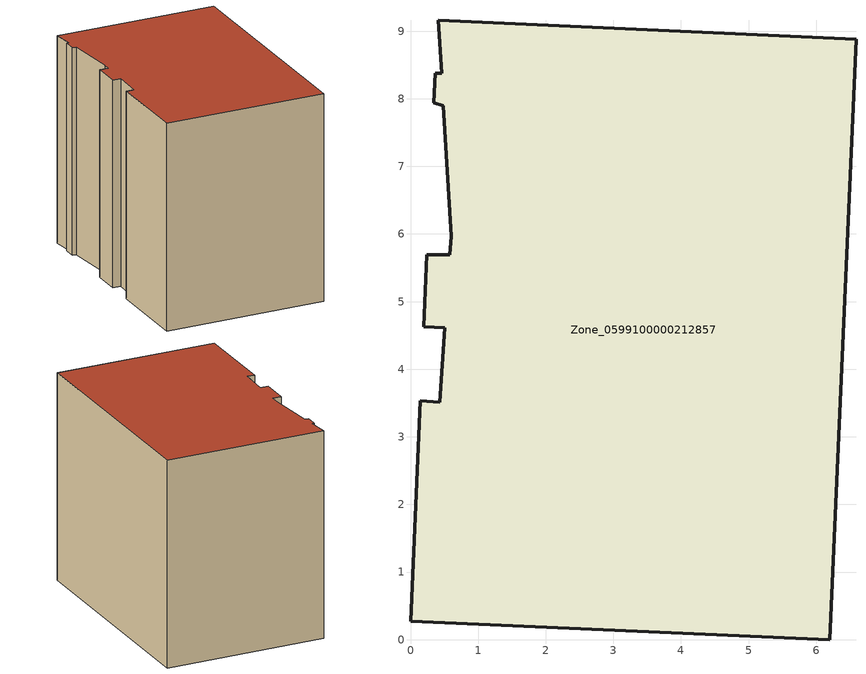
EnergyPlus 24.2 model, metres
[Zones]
Zone_0599100000212857
 floor ground (C_G): 0.34,7.94 0.36,8.38 0.46,8.38 0.41,9.16 6.59,8.88 6.2,0 0,0.27 0.15,3.53 0.43,3.51 0.51,4.61 0.2,4.63 0.24,5.69 0.58,5.7 0.6,5.97 0.49,7.9 z1.27
 wall outside (C_F): 0,0.27 6.2,0 6.59,8.88 0.41,9.16 0.46,8.38 0.36,8.38 0.34,7.94 0.49,7.9 0.6,5.97 0.58,5.7 0.24,5.69 0.2,4.63 0.51,4.61 0.43,3.51 0.15,3.53 0,0.27 z1.27:9.27
 roof outside (C_R): 0.49,7.9 0.6,5.97 0.58,5.7 0.24,5.69 0.2,4.63 0.51,4.61 0.43,3.51 0.15,3.53 0,0.27 6.2,0 6.59,8.88 0.41,9.16 0.46,8.38 0.36,8.38 0.34,7.94 z9.27
[BUILDING]
Pand.0599100000212857: North Axis=0; Terrain=City; Loads Convergence Tolerance Value=0.04; Temperature Convergence Tolerance Value=0.4; Solar Distribution=FullExterior; Maximum Number of Warmup Days=25; Minimum Number of Warmup Days=1
[Site:Location]
Rotterdam.The.Hague.AP_ZH_NLD Design_Conditions: Latitude=51.96; Longitude=4.45; Time Zone=1; Elevation=-4.5
[SITE:GROUNDTEMPERATURE:BUILDINGSURFACE]
18, 18, 18, 18, 18, 18, 18, 18, 18, 18, 18, 18
[MATERIAL] Thermal Absorptance=0.9; Solar Absorptance=0.7; Visible Absorptance=0.7
Name | Roughness | Thickness | Conductivity | Density | Specific Heat
G.TC.1965-1974 | MediumSmooth | 0.15 | 0.882353 | 540 | 1210
F.TC.1965-1974 | Rough | 0.3 | 0.697674 | 1920 | 840
R.TC.1965-1974 | MediumRough | 0.2 | 0.232558 | 1500 | 1000
[CONSTRUCTION]
C_G: G.TC.1965-1974
C_F: F.TC.1965-1974
C_R: R.TC.1965-1974
[ZONE]
Zone_0599100000212857: Type=1; Multiplier=1; Ceiling Height=Autocalculate; Volume=Autocalculate; Floor Area=autocalculate; Part of Total Floor Area=Yes
[ZONEINFILTRATION:DESIGNFLOWRATE]
Infil_Zone_0599100000212857: Zone or ZoneList or Space or SpaceList=Zone_0599100000212857; Schedule=AlwaysOn; Design Flow Rate Calculation Method=Flow/Area; Flow Rate per Floor Area=0.003; Constant Term Coefficient=1; Temperature Term Coefficient=0; Velocity Term Coefficient=0; Velocity Squared Term Coefficient=0
[HVACTEMPLATE:ZONE:IDEALLOADSAIRSYSTEM]
Zone_0599100000212857: Maximum Heating Supply Air Temperature=50; Minimum Cooling Supply Air Temperature=13; Maximum Heating Supply Air Humidity Ratio=0.0156; Minimum Cooling Supply Air Humidity Ratio=0.0077; Heating Limit=NoLimit; Cooling Limit=NoLimit; Dehumidification Control Type=ConstantSensibleHeatRatio; Cooling Sensible Heat Ratio=0.7; Dehumidification Setpoint=60; Humidification Control Type=None; Humidification Setpoint=30; Outdoor Air Method=None; Outdoor Air Flow Rate per Person=0.00944; Outdoor Air Flow Rate per Zone Floor Area=0; Outdoor Air Flow Rate per Zone=0; Demand Controlled Ventilation Type=None; Outdoor Air Economizer Type=NoEconomizer; Heat Recovery Type=None; Sensible Heat Recovery Effectiveness=0.7; Latent Heat Recovery Effectiveness=0.65
[ZONECONTROL:THERMOSTAT]
ThermostatControl_Zone_0599100000212857: Zone or ZoneList=Zone_0599100000212857; Control Type Schedule=DualSetpointControlType; Control 1=Thermostat_Zone_0599100000212857; Temperature Difference Between Cutout And Setpoint=0
[THERMOSTATSETPOINT:DUALSETPOINT]
Thermostat_Zone_0599100000212857: Heating Setpoint Temperature Schedule=HeatingSetpoint_Zone_0599100000212857; Cooling Setpoint Temperature Schedule=CoolingSetpoint_Zone_0599100000212857
[SCHEDULE:COMPACT]
HeatingSetpoint_Zone_0599100000212857: Through: 12/31, For: AllDays, Until: 24:00, 21
CoolingSetpoint_Zone_0599100000212857: Through: 12/31, For: AllDays, Until: 24:00, 24
DualSetpointControlType: Through: 12/31, For: AllDays, Until: 24:00, 4
AlwaysOn: Through: 12/31, For: AllDays, Until: 24:00, 1
